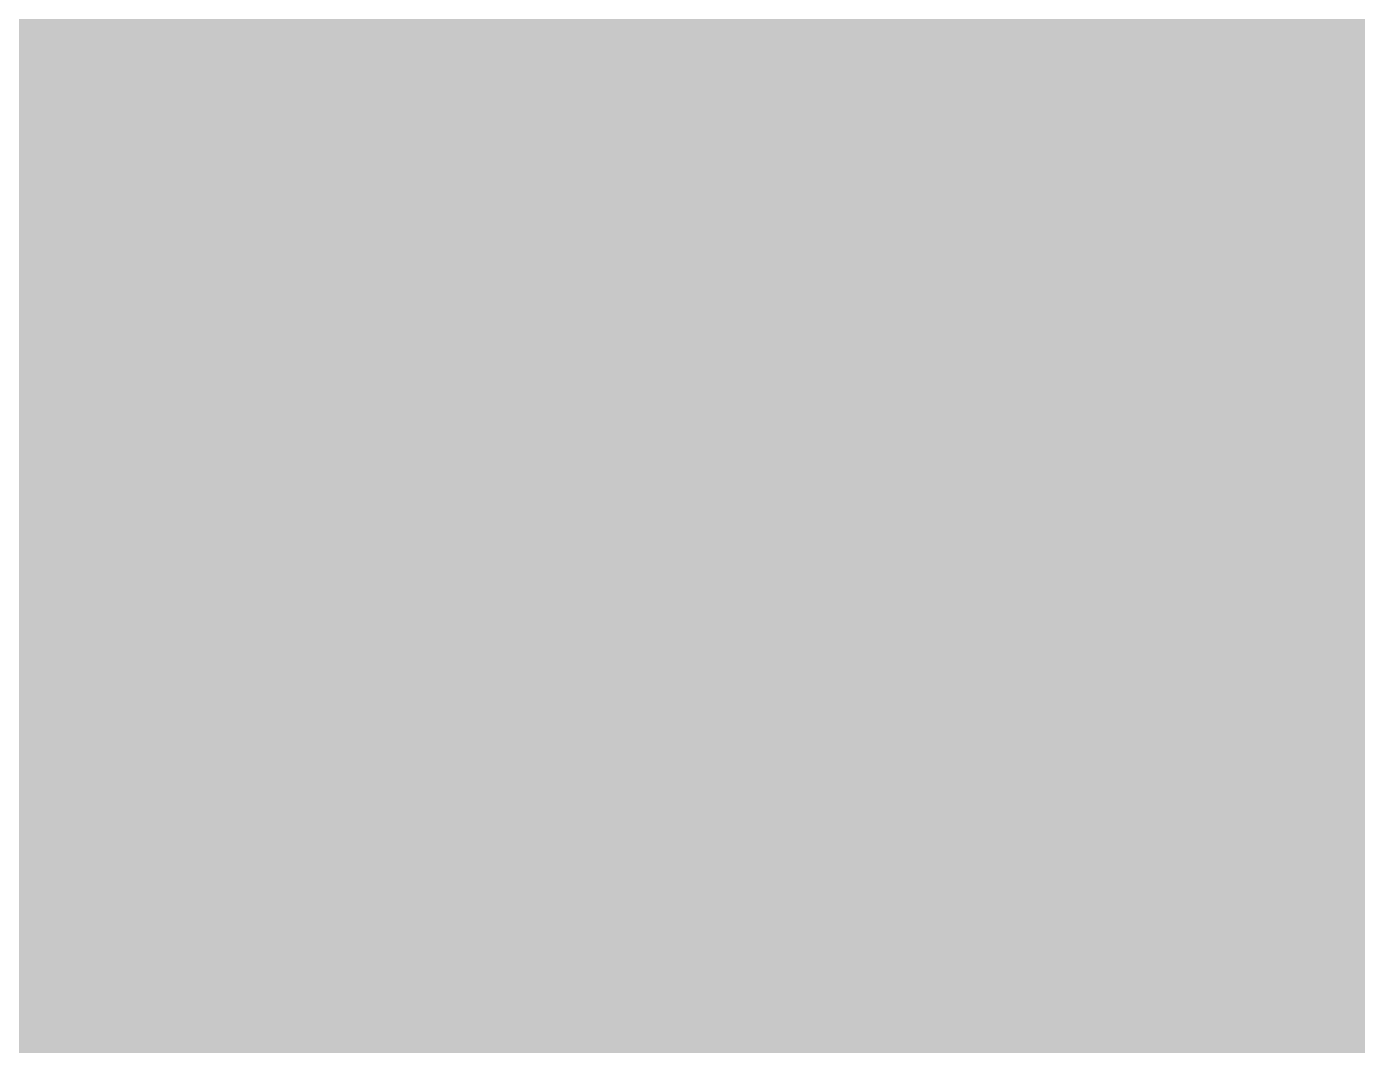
# Model space of a CAD drawing. Header units: inches. Extents: x -54880 to -186, y -132 to 853.
# Drawn here: x -16843.25685 to -16843.24381, y 145.00998 to 145.01996 of the extents above; entities that cross this region are included whole.
import ezdxf

# ---------------------------------------------------------------- set-up
doc = ezdxf.new("R2010")
doc.units = ezdxf.units.IN
doc.header["$MEASUREMENT"] = 0
doc.layers.add('Q-SPCQ', color=91, linetype='Continuous', lineweight=9)

# ---------------------------------------------------------------- blocks, each defined once
blk = doc.blocks.new('Basketball_Backstop-Performance_Sports_Systems-3103-Ceiling_Hung - 27_-0_ to 27_-11 7_8_-706978-Section 1')
at = {"layer": 'Q-SPCQ'}
h = blk.add_hatch(color=256, dxfattribs=at)
h.paths.add_polyline_path([(21232.505361, 135.401715), (21232.748887, 135.528574), (21232.55281, 135.742228), (21232.232538, 136.0625), (21232.11531, 136.5), (21232.233329, 136.938531), (21232.587977, 137.272339), (21233.063103, 137.375), (21233.578743, 137.399632), (21155.30281, 287.511374), (21155.272995, 287.086033), (21155.030226, 286.681272), (21154.598336, 286.45995), (21154.184241, 286.474399), (21153.776246, 286.736588), (21153.582625, 287.086033), (21153.471914, 287.390132), (21153.388852, 287.277719), (21232.475133, 135.459743)], flags=0)
h.paths.add_polyline_path([(21232.748887, 135.528574), (21232.912203, 135.635283), (21232.682985, 135.654815), (21232.736427, 135.552494)], flags=0)
h.paths.add_polyline_path([(21232.99031, 136.75), (21233.231792, 136.5), (21233.182142, 136.5), (21232.995245, 136.74357)], flags=0)
h.paths.add_polyline_path([(21232.954554, 136.223457), (21233.27156, 136.5), (21233.189184, 136.698874), (21232.954554, 136.776543), (21232.768696, 136.669238), (21232.86521, 136.25), (21232.923554, 136.227539)], flags=0)
h.paths.add_polyline_path([(21232.925606, 136.258519), (21232.791437, 136.509094), (21232.925606, 136.741481), (21233.189184, 136.410696), (21232.99031, 136.295876)], flags=0)
h.paths.add_polyline_path([(21154.17781, 287.3125), (21154.42781, 287.553981), (21154.42781, 287.504332), (21154.184241, 287.317434)], flags=0)
h.paths.add_polyline_path([(21154.42781, 287.03125), (21154.626684, 287.113626), (21154.704353, 287.348257), (21154.597048, 287.534114), (21154.17781, 287.437601), (21154.156144, 287.239707), (21154.320505, 287.055129), (21154.355018, 287.040833)], flags=0)
h.paths.add_polyline_path([(21154.492515, 287.071019), (21154.187857, 287.249323), (21154.506935, 287.529006), (21154.626684, 287.205188), (21154.500603, 287.079107)], flags=0)

msp = doc.modelspace()

# ---------------------------------------------------------------- block references
at = {"layer": 'Q-SPCQ'}
msp.add_blockref('Basketball_Backstop-Performance_Sports_Systems-3103-Ceiling_Hung - 27_-0_ to 27_-11 7_8_-706978-Section 1', (-38070.761686, 0), dxfattribs=at)

doc.saveas('drawing.dxf')
